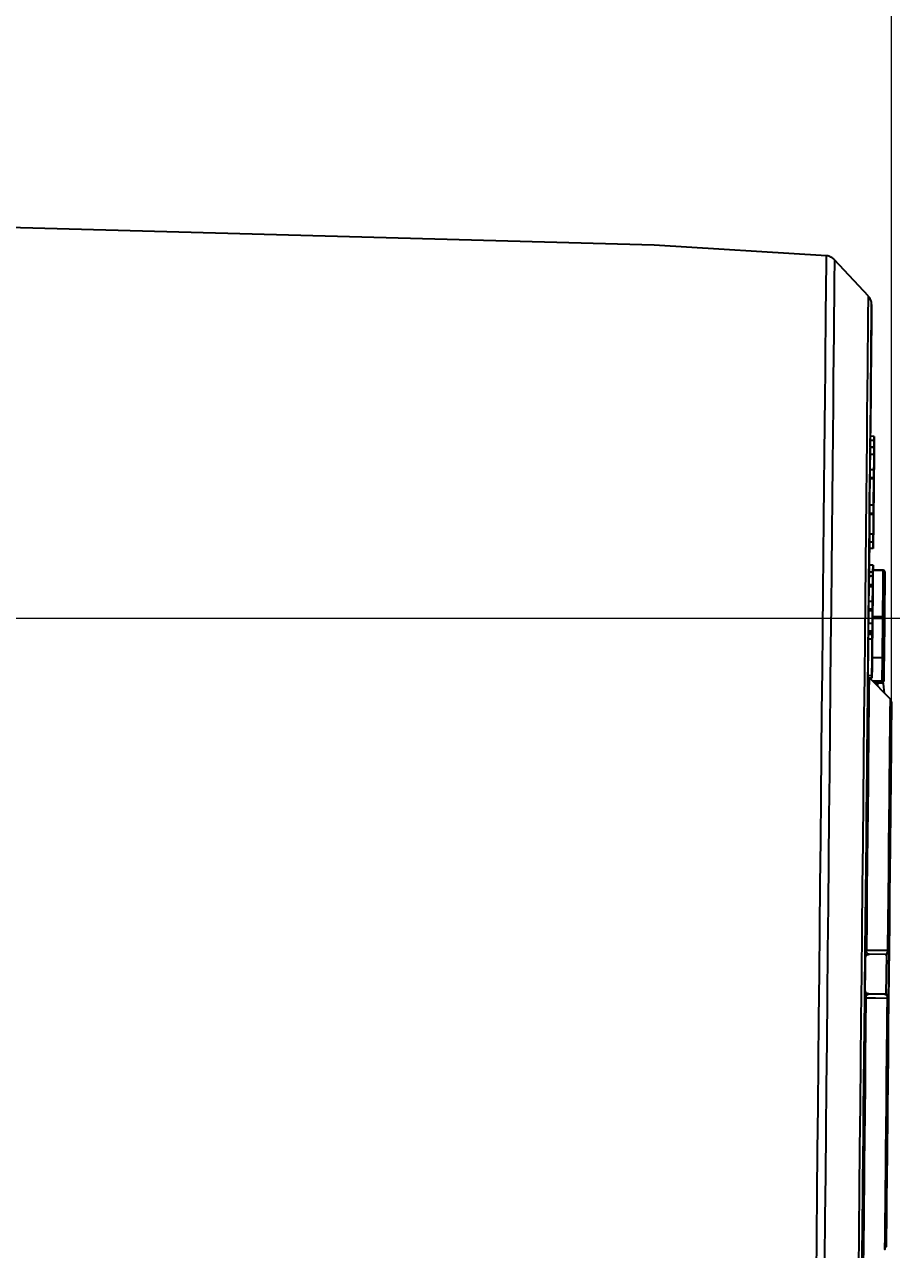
# Model space of a CAD drawing. Header units: millimetres. Extents: x 2454 to 4226, y 715 to 1968.
# Drawn here: x 3421.1 to 3519.4, y 1001.3 to 1140.1 of the extents above; entities that cross this region are included whole.
import ezdxf

# ---------------------------------------------------------------- set-up
doc = ezdxf.new("R2010")
doc.units = ezdxf.units.MM
doc.layers.add('标注', color=3, linetype='Continuous', lineweight=13)
doc.styles.add('SLDTEXTSTYLE1', font='txt.shx', dxfattribs={"width": 0.7, "bigfont": 'gbcbig.shx'})
doc.dimstyles.new('SLDDIMSTYLE12$0', dxfattribs={"dimtxt": 12, "dimasz": 10, "dimexe": 0, "dimexo": 0.0625, "dimgap": 0.875, "dimtad": 1, "dimdec": 1, "dimlfac": 1.8, "dimrnd": 1e-09, "dimzin": 12, "dimdsep": 46, "dimtxsty": 'SLDTEXTSTYLE1', "dimcen": 0.09, "dimdle": 8.16, "dimclrd": 3, "dimclre": 3, "dimadec": 0, "dimazin": 3, "dimtfac": 1, "dimtdec": 1, "dimtofl": 0, "dimtmove": 0, "dimatfit": 3, "dimfxl": 0, "dimfrac": 2, "dimtolj": 1, "dimlwd": 5, "dimlwe": 5, "dimarcsym": 0})

# ---------------------------------------------------------------- blocks, each defined once
blk = doc.blocks.new('*D58')
at = {"layer": 'Defpoints', "color": 0, "transparency": 16777216}
for p in [(3205.35, 1240.73), (3205.35, 1072.8), (3519.37, 1062.93)]:
    blk.add_point(p, dxfattribs=at)
at = {"layer": '标注', "color": 3, "linetype": 'Continuous', "lineweight": 5, "transparency": 16777216}
for p, q in [((3205.35, 1072.87), (3205.35, 1240.73)), ((3509.37, 1240.73), (3215.35, 1240.73))]:
    blk.add_line(p, q, dxfattribs=at)
at = {"layer": '标注', "color": 3, "lineweight": 5, "transparency": 16777216}
blk.add_line((3519.37, 1063), (3519.37, 1240.73), dxfattribs=at)
at = {"layer": '标注', "color": 3, "transparency": 16777216}
for points in [[(3215.35, 1242.4), (3215.35, 1239.07), (3205.35, 1240.73)], [(3509.37, 1242.4), (3509.37, 1239.07), (3519.37, 1240.73)]]:
    blk.add_solid(points, dxfattribs=at)
at = {"layer": '标注', "color": 0, "transparency": 16777216, "insert": (3362.03, 1253.04), "char_height": 10, "attachment_point": 5, "style": 'SLDTEXTSTYLE1'}
blk.add_mtext('\\A1;{\\H2.28571x;315}', dxfattribs=at)
blk = doc.blocks.new('*D63')
at = {"layer": 'Defpoints', "color": 0, "transparency": 16777216}
for p in [(3469.36, 1174.46), (3739.56, 1174.46), (3205.35, 1072.8)]:
    blk.add_point(p, dxfattribs=at)
at = {"layer": '标注', "color": 3, "linetype": 'Continuous', "lineweight": 5, "transparency": 16777216}
for p, q in [((3469.42, 1174.46), (3739.56, 1174.46)), ((3739.56, 1082.8), (3739.56, 1164.46))]:
    blk.add_line(p, q, dxfattribs=at)
at = {"layer": '标注', "color": 3, "lineweight": 5, "transparency": 16777216}
blk.add_line((3205.42, 1072.8), (3739.56, 1072.8), dxfattribs=at)
at = {"layer": '标注', "color": 3, "transparency": 16777216}
for points in [[(3737.89, 1164.46), (3741.22, 1164.46), (3739.56, 1174.46)], [(3737.89, 1082.8), (3741.22, 1082.8), (3739.56, 1072.8)]]:
    blk.add_solid(points, dxfattribs=at)
at = {"layer": '标注', "color": 0, "transparency": 16777216, "insert": (3727.25, 1123.63), "char_height": 10, "attachment_point": 5, "rotation": 90, "style": 'SLDTEXTSTYLE1'}
blk.add_mtext('\\A1;{\\H2.28571x;115}', dxfattribs=at)

msp = doc.modelspace()

# ---------------------------------------------------------------- linework, layer by layer
at = {"color": 7, "linetype": 'Continuous', "lineweight": 25}
for p, q in [((3492.464, 1115.064), (3375.916, 1118.257)), ((3512.008, 1113.845), (3492.464, 1115.064)), ((3516.763, 1109.278), (3512.913, 1113.417)), ((3516.976, 1093.409), (3517.12, 1107.831)), ((3516.955, 1091.341), (3516.963, 1092.145)), ((3517.413, 1092.141), (3516.963, 1092.145)), ((3516.964, 1092.203), (3516.971, 1092.949)), ((3517.414, 1092.198), (3516.964, 1092.203)), ((3517.421, 1092.945), (3516.971, 1092.949)), ((3516.972, 1092.949), (3516.976, 1093.409)), ((3516.976, 1093.409), (3516.976, 1093.409)), ((3517.426, 1093.404), (3516.976, 1093.409)), ((3517.426, 1093.404), (3516.976, 1093.409)), ((3517.426, 1093.404), (3517.403, 1091.049)), ((3517.405, 1091.337), (3517.413, 1092.141)), ((3517.414, 1092.198), (3517.421, 1092.945)), ((3517.426, 1093.404), (3517.426, 1093.404)), ((3517.405, 1091.337), (3516.955, 1091.341)), ((3517.4, 1090.762), (3517.408, 1091.624)), ((3517.408, 1091.624), (3517.408, 1091.624)), ((3516.929, 1088.699), (3516.938, 1089.618)), ((3517.388, 1089.613), (3516.938, 1089.618)), ((3517.379, 1088.694), (3517.388, 1089.613)), ((3517.383, 1089.096), (3517.391, 1089.843)), ((3517.385, 1089.326), (3517.385, 1089.269)), ((3516.898, 1085.597), (3516.928, 1088.584)), ((3516.928, 1088.584), (3516.929, 1088.699)), ((3517.378, 1088.579), (3516.928, 1088.584)), ((3517.379, 1088.694), (3516.929, 1088.699)), ((3517.38, 1088.752), (3517.347, 1085.478)), ((3517.347, 1085.478), (3517.38, 1088.752)), ((3517.348, 1085.535), (3517.379, 1088.694)), ((3517.373, 1088.062), (3517.351, 1085.88)), ((3517.369, 1087.718), (3517.376, 1088.407)), ((3517.369, 1087.718), (3517.376, 1088.407)), ((3517.376, 1088.407), (3517.376, 1088.407)), ((3517.376, 1088.407), (3517.376, 1088.407)), ((3517.378, 1088.579), (3517.379, 1088.694)), ((3517.379, 1088.694), (3517.38, 1088.752)), ((3517.379, 1088.694), (3517.379, 1088.694)), ((3517.38, 1088.752), (3517.38, 1088.809)), ((3517.385, 1089.269), (3517.384, 1089.211)), ((3517.357, 1086.454), (3517.359, 1086.626)), ((3517.359, 1086.626), (3517.368, 1087.545)), ((3517.36, 1086.741), (3517.36, 1086.741)), ((3517.36, 1086.741), (3517.36, 1086.741)), ((3517.365, 1087.258), (3517.365, 1087.258)), ((3517.365, 1087.258), (3517.365, 1087.258)), ((3516.889, 1084.678), (3516.898, 1085.597)), ((3517.348, 1085.593), (3516.898, 1085.597)), ((3517.339, 1084.674), (3517.348, 1085.593)), ((3517.347, 1085.478), (3517.348, 1085.535)), ((3517.347, 1085.478), (3517.347, 1085.478)), ((3517.347, 1085.478), (3517.347, 1085.478)), ((3517.347, 1085.42), (3517.347, 1085.478)), ((3516.888, 1084.563), (3516.889, 1084.678)), ((3517.338, 1084.559), (3516.888, 1084.563)), ((3517.339, 1084.674), (3516.889, 1084.678)), ((3517.342, 1084.961), (3517.335, 1084.214)), ((3517.338, 1084.559), (3517.339, 1084.674)), ((3517.342, 1084.961), (3517.341, 1084.903)), ((3517.343, 1085.018), (3517.342, 1084.961)), ((3517.324, 1083.123), (3517.316, 1082.318)), ((3517.327, 1083.41), (3517.32, 1082.721)), ((3516.85, 1080.715), (3516.857, 1081.404)), ((3516.857, 1081.404), (3516.866, 1082.323)), ((3517.307, 1081.399), (3516.857, 1081.404)), ((3517.316, 1082.318), (3516.866, 1082.323)), ((3517.314, 1082.146), (3517.307, 1081.399)), ((3516.831, 1078.819), (3516.85, 1080.715)), ((3517.3, 1080.71), (3516.85, 1080.715)), ((3517.301, 1080.825), (3517.3, 1080.71)), ((3516.823, 1078.015), (3516.831, 1078.819)), ((3517.281, 1078.815), (3516.831, 1078.819)), ((3517.273, 1078.011), (3517.281, 1078.815)), ((3518.446, 1078.238), (3517.275, 1078.249)), ((3518.446, 1078.207), (3517.275, 1078.218)), ((3516.809, 1076.579), (3516.818, 1077.555)), ((3517.268, 1077.551), (3516.818, 1077.555)), ((3517.273, 1078.011), (3516.823, 1078.015)), ((3517.225, 1073.128), (3517.264, 1077.091)), ((3517.264, 1077.091), (3517.246, 1075.311)), ((3517.259, 1076.575), (3517.268, 1077.551)), ((3517.264, 1077.091), (3517.266, 1077.321)), ((3517.266, 1077.321), (3517.274, 1078.068)), ((3517.274, 1078.068), (3517.27, 1077.666)), ((3518.58, 1073.617), (3518.624, 1078.056)), ((3516.79, 1074.683), (3516.806, 1076.349)), ((3517.256, 1076.345), (3516.806, 1076.349)), ((3516.807, 1076.407), (3516.809, 1076.579)), ((3517.257, 1076.402), (3516.807, 1076.407)), ((3517.259, 1076.575), (3516.809, 1076.579)), ((3517.256, 1076.345), (3517.214, 1072.094)), ((3517.237, 1074.392), (3517.256, 1076.345)), ((3517.249, 1075.541), (3517.25, 1075.655)), ((3517.249, 1075.541), (3517.249, 1075.541)), ((3517.25, 1075.655), (3517.261, 1076.747)), ((3517.25, 1075.655), (3517.25, 1075.655)), ((3517.256, 1076.345), (3517.259, 1076.611)), ((3517.257, 1076.402), (3517.259, 1076.575)), ((3517.261, 1076.747), (3517.261, 1076.747)), ((3518.603, 1075.895), (3518.593, 1074.946)), ((3518.594, 1074.983), (3518.601, 1075.718)), ((3518.601, 1075.718), (3518.603, 1075.895)), ((3516.781, 1073.822), (3516.79, 1074.683)), ((3517.24, 1074.679), (3516.79, 1074.683)), ((3517.241, 1074.794), (3517.229, 1073.53)), ((3517.23, 1073.645), (3517.236, 1074.277)), ((3517.231, 1073.817), (3517.24, 1074.679)), ((3517.237, 1074.392), (3517.237, 1074.392)), ((3517.244, 1075.081), (3517.239, 1074.564)), ((3517.239, 1074.564), (3517.239, 1074.564)), ((3517.241, 1074.794), (3517.241, 1074.794)), ((3517.246, 1075.311), (3517.246, 1075.311)), ((3517.246, 1075.311), (3517.246, 1075.311)), ((3518.585, 1074.099), (3518.571, 1072.685)), ((3518.573, 1072.899), (3518.587, 1074.313)), ((3518.593, 1074.946), (3518.577, 1073.355)), ((3518.577, 1073.355), (3518.586, 1074.257)), ((3518.588, 1074.434), (3518.581, 1073.746)), ((3518.581, 1073.746), (3518.586, 1074.239)), ((3518.587, 1074.313), (3518.585, 1074.099)), ((3518.586, 1074.239), (3518.592, 1074.871)), ((3518.586, 1074.257), (3518.588, 1074.434)), ((3518.594, 1075.048), (3518.588, 1074.415)), ((3518.588, 1074.415), (3518.594, 1074.983)), ((3518.592, 1074.871), (3518.594, 1075.048)), ((3516.765, 1072.214), (3516.78, 1073.65)), ((3516.78, 1073.65), (3516.781, 1073.822)), ((3517.23, 1073.645), (3516.78, 1073.65)), ((3517.231, 1073.817), (3516.781, 1073.822)), ((3517.207, 1071.405), (3517.222, 1072.841)), ((3517.223, 1073.013), (3517.208, 1071.462)), ((3517.213, 1071.979), (3517.232, 1073.875)), ((3517.227, 1073.358), (3517.221, 1072.726)), ((3518.392, 1072.776), (3517.221, 1072.787)), ((3517.221, 1072.726), (3517.221, 1072.726)), ((3517.223, 1073.015), (3518.394, 1073.004)), ((3517.223, 1073.009), (3517.223, 1073.013)), ((3517.223, 1073.013), (3517.223, 1073.013)), ((3517.229, 1073.53), (3517.229, 1073.53)), ((3517.229, 1073.53), (3517.229, 1073.53)), ((3517.23, 1073.645), (3517.231, 1073.817)), ((3517.232, 1073.875), (3517.232, 1073.875)), ((3518.347, 1068.337), (3518.392, 1072.776)), ((3518.573, 1072.901), (3518.529, 1068.462)), ((3518.565, 1072.136), (3518.575, 1073.094)), ((3518.571, 1072.685), (3518.567, 1072.313)), ((3518.576, 1073.271), (3518.573, 1072.899)), ((3518.607, 1072.951), (3518.573, 1072.952)), ((3518.575, 1073.094), (3518.576, 1073.271)), ((3516.755, 1071.18), (3516.757, 1071.352)), ((3516.757, 1071.352), (3516.765, 1072.214)), ((3517.207, 1071.348), (3516.757, 1071.352)), ((3517.215, 1072.209), (3516.765, 1072.214)), ((3517.206, 1071.29), (3517.201, 1070.716)), ((3517.203, 1071.003), (3517.207, 1071.405)), ((3517.21, 1071.692), (3517.204, 1071.06)), ((3517.204, 1071.06), (3517.208, 1071.462)), ((3517.205, 1071.175), (3517.207, 1071.348)), ((3517.207, 1071.348), (3517.215, 1072.209)), ((3517.208, 1071.462), (3517.208, 1071.462)), ((3517.208, 1071.462), (3517.208, 1071.462)), ((3517.208, 1071.462), (3517.208, 1071.462)), ((3517.214, 1072.094), (3517.21, 1071.692)), ((3517.213, 1071.979), (3517.213, 1071.979)), ((3518.557, 1071.327), (3518.541, 1069.736)), ((3518.544, 1070.024), (3518.557, 1071.28)), ((3518.561, 1071.755), (3518.548, 1070.396)), ((3518.548, 1070.378), (3518.559, 1071.513)), ((3518.557, 1071.299), (3518.549, 1070.452)), ((3518.551, 1070.74), (3518.567, 1072.331)), ((3518.565, 1072.145), (3518.554, 1071.01)), ((3518.554, 1070.992), (3518.563, 1071.903)), ((3518.559, 1071.513), (3518.557, 1071.327)), ((3518.557, 1071.28), (3518.557, 1071.299)), ((3518.563, 1071.903), (3518.561, 1071.755)), ((3518.567, 1072.331), (3518.565, 1072.145)), ((3518.567, 1072.313), (3518.565, 1072.136)), ((3516.748, 1070.433), (3516.753, 1070.95)), ((3517.198, 1070.428), (3516.748, 1070.433)), ((3517.203, 1070.945), (3516.753, 1070.95)), ((3516.754, 1071.065), (3516.755, 1071.18)), ((3517.204, 1071.06), (3516.754, 1071.065)), ((3517.205, 1071.175), (3516.755, 1071.18)), ((3517.182, 1068.82), (3517.201, 1070.716)), ((3517.193, 1069.969), (3517.199, 1070.543)), ((3517.202, 1070.831), (3517.195, 1070.199)), ((3517.198, 1070.428), (3517.203, 1070.945)), ((3517.201, 1070.773), (3517.203, 1071.003)), ((3517.201, 1070.716), (3517.201, 1070.773)), ((3517.201, 1070.716), (3517.201, 1070.716)), ((3517.201, 1070.716), (3517.201, 1070.716)), ((3517.203, 1070.945), (3517.203, 1070.945)), ((3518.546, 1070.182), (3518.53, 1068.591)), ((3518.533, 1068.908), (3518.544, 1069.978)), ((3518.539, 1069.475), (3518.545, 1070.108)), ((3518.547, 1070.285), (3518.541, 1069.652)), ((3518.541, 1069.652), (3518.546, 1070.219)), ((3518.541, 1069.736), (3518.544, 1070.024)), ((3518.544, 1069.978), (3518.542, 1069.754)), ((3518.545, 1070.108), (3518.547, 1070.285)), ((3518.555, 1071.131), (3518.546, 1070.182)), ((3518.546, 1070.219), (3518.554, 1070.954)), ((3518.548, 1070.396), (3518.548, 1070.378)), ((3518.549, 1070.452), (3518.551, 1070.74)), ((3518.554, 1070.954), (3518.555, 1071.131)), ((3518.554, 1071.01), (3518.554, 1070.992)), ((3517.183, 1068.935), (3517.182, 1068.878)), ((3517.182, 1068.878), (3517.182, 1068.82)), ((3518.534, 1068.964), (3518.527, 1068.312)), ((3518.527, 1068.312), (3518.53, 1068.573)), ((3518.529, 1068.489), (3518.536, 1069.177)), ((3518.53, 1068.591), (3518.539, 1069.494)), ((3518.531, 1068.731), (3518.53, 1068.573)), ((3518.542, 1069.754), (3518.531, 1068.731)), ((3518.531, 1068.731), (3518.531, 1068.731)), ((3518.565, 1068.71), (3518.531, 1068.711)), ((3518.541, 1069.671), (3518.534, 1068.982)), ((3518.534, 1068.982), (3518.539, 1069.475)), ((3518.536, 1069.177), (3518.534, 1068.964)), ((3518.539, 1069.494), (3518.541, 1069.671)), ((3517.166, 1067.212), (3517.159, 1066.523)), ((3517.176, 1068.246), (3517.177, 1068.303)), ((3517.177, 1068.303), (3517.177, 1068.361)), ((3517.177, 1068.348), (3518.347, 1068.337)), ((3518.518, 1067.373), (3518.523, 1067.838)), ((3518.522, 1067.763), (3518.518, 1067.373)), ((3518.522, 1067.763), (3518.527, 1068.312)), ((3518.524, 1067.968), (3518.523, 1067.838)), ((3517.157, 1066.293), (3516.707, 1066.297)), ((3519.248, 1063.645), (3516.836, 1066.106)), ((3517.154, 1066.006), (3516.932, 1066.008)), ((3517.163, 1066.925), (3517.154, 1066.006)), ((3517.164, 1067.04), (3517.157, 1066.293)), ((3517.159, 1066.523), (3517.159, 1066.523)), ((3517.219, 1065.716), (3518.321, 1065.705)), ((3518.319, 1065.476), (3517.445, 1065.485)), ((3517.448, 1065.482), (3518.319, 1065.473)), ((3517.776, 1065.479), (3517.773, 1065.15)), ((3517.779, 1065.479), (3517.776, 1065.147)), ((3518.319, 1065.476), (3518.319, 1065.476)), ((3519.328, 1058.423), (3519.348, 1060.438)), ((3519.322, 1057.739), (3519.302, 1055.723)), ((3519.322, 1057.739), (3519.321, 1057.76)), ((3519.321, 1057.749), (3519.322, 1057.739)), ((3518.965, 1035.193), (3518.969, 1035.628)), ((3516.388, 1034.29), (3516.388, 1034.29)), ((3518.642, 1034.718), (3516.842, 1034.736)), ((3516.842, 1034.736), (3516.842, 1034.736)), ((3519.097, 1035.164), (3519.097, 1035.164)), ((3516.352, 1030.691), (3516.352, 1030.691)), ((3516.797, 1030.236), (3518.597, 1030.218)), ((3516.798, 1030.236), (3516.797, 1030.236)), ((3518.597, 1030.218), (3516.798, 1030.236)), ((3518.597, 1030.218), (3518.597, 1030.218)), ((3518.892, 1027.819), (3518.911, 1029.737)), ((3519.043, 1029.764), (3519.043, 1029.764)), ((3518.839, 1009.204), (3518.819, 1007.189)), ((3518.792, 1004.489), (3518.812, 1006.504)), ((3518.819, 1007.168), (3518.819, 1007.189)), ((3518.819, 1007.189), (3518.819, 1007.178))]:
    msp.add_line(p, q, dxfattribs=at)
at = {"color": 7, "linetype": 'Continuous', "lineweight": 25, "flags": 128}
for points in [[(3510.858, 998.208), (3510.904, 1002.861), (3510.952, 1007.63), (3511, 1012.496), (3511.049, 1017.439), (3511.099, 1022.44), (3511.149, 1027.481), (3511.199, 1032.542), (3511.249, 1037.602), (3511.299, 1042.643), (3511.349, 1047.645), (3511.398, 1052.588), (3511.447, 1057.454), (3511.494, 1062.222), (3511.54, 1066.876), (3511.585, 1071.397), (3511.629, 1075.766), (3511.671, 1079.969), (3511.711, 1083.987), (3511.749, 1087.806), (3511.784, 1091.41), (3511.818, 1094.787), (3511.849, 1097.922), (3511.878, 1100.803), (3511.904, 1103.42), (3511.927, 1105.761), (3511.948, 1107.819), (3511.965, 1109.585), (3511.98, 1111.052), (3511.992, 1112.215), (3512, 1113.068), (3512.006, 1113.61), (3512.008, 1113.837), (3512.008, 1113.845)], [(3512.913, 1113.417), (3512.912, 1113.406), (3512.91, 1113.161), (3512.904, 1112.591), (3512.895, 1111.699), (3512.883, 1110.488), (3512.868, 1108.964), (3512.85, 1107.132), (3512.828, 1104.999), (3512.804, 1102.575), (3512.777, 1099.869), (3512.748, 1096.891), (3512.715, 1093.655), (3512.681, 1090.172), (3512.644, 1086.458), (3512.605, 1082.526), (3512.564, 1078.394), (3512.521, 1074.076), (3512.476, 1069.592), (3512.43, 1064.958), (3512.383, 1060.193), (3512.334, 1055.318), (3512.285, 1050.35), (3512.235, 1045.311), (3512.184, 1040.22), (3512.133, 1035.099), (3512.082, 1029.967), (3512.031, 1024.845), (3511.981, 1019.755), (3511.931, 1014.716), (3511.881, 1009.748), (3511.833, 1004.872), (3511.786, 1000.108)], [(3515.664, 998.803), (3515.709, 1003.348), (3515.756, 1008.016), (3515.803, 1012.787), (3515.851, 1017.64), (3515.9, 1022.557), (3515.949, 1027.515), (3515.999, 1032.494), (3516.048, 1037.473), (3516.098, 1042.432), (3516.147, 1047.348), (3516.195, 1052.202), (3516.242, 1056.973), (3516.289, 1061.641), (3516.334, 1066.186), (3516.378, 1070.589), (3516.42, 1074.832), (3516.46, 1078.897), (3516.499, 1082.766), (3516.535, 1086.424), (3516.569, 1089.855), (3516.601, 1093.044), (3516.63, 1095.978), (3516.657, 1098.646), (3516.681, 1101.034), (3516.702, 1103.134), (3516.72, 1104.937), (3516.735, 1106.435), (3516.746, 1107.622), (3516.755, 1108.492), (3516.761, 1109.042), (3516.763, 1109.271), (3516.763, 1109.278)], [(3517.125, 1108.345), (3517.124, 1108.338), (3517.122, 1108.112), (3517.117, 1107.569), (3517.108, 1106.709), (3517.096, 1105.537), (3517.082, 1104.057), (3517.064, 1102.276), (3517.043, 1100.201), (3517.02, 1097.841), (3516.993, 1095.206), (3516.964, 1092.308), (3516.933, 1089.157), (3516.899, 1085.768), (3516.863, 1082.154), (3516.825, 1078.331), (3516.785, 1074.316), (3516.744, 1070.124), (3516.701, 1065.774), (3516.656, 1061.284), (3516.61, 1056.673), (3516.563, 1051.96), (3516.515, 1047.165), (3516.467, 1042.308), (3516.419, 1037.409), (3516.37, 1032.491), (3516.321, 1027.572), (3516.272, 1022.673), (3516.224, 1017.817), (3516.176, 1013.021), (3516.129, 1008.308), (3516.084, 1003.697), (3516.039, 999.207)], [(3517.12, 1107.831), (3517.124, 1108.244), (3517.125, 1108.345)], [(3518.394, 1073.004), (3518.401, 1073.758), (3518.409, 1074.486), (3518.415, 1075.185), (3518.422, 1075.855), (3518.428, 1076.493), (3518.435, 1077.099), (3518.44, 1077.671), (3518.446, 1078.207)], [(3518.446, 1078.238), (3518.446, 1078.237), (3518.446, 1078.232), (3518.446, 1078.222), (3518.446, 1078.207)], [(3518.624, 1078.056), (3518.619, 1077.525), (3518.613, 1076.958), (3518.607, 1076.358), (3518.601, 1075.726), (3518.594, 1075.062), (3518.587, 1074.369), (3518.58, 1073.648), (3518.573, 1072.901)], [(3518.394, 1073.004), (3518.394, 1072.977), (3518.393, 1072.947), (3518.393, 1072.917), (3518.393, 1072.886), (3518.392, 1072.855), (3518.392, 1072.826), (3518.392, 1072.799), (3518.392, 1072.776)], [(3518.394, 1073.004), (3518.429, 1073.001), (3518.463, 1072.995), (3518.494, 1072.986), (3518.521, 1072.973), (3518.543, 1072.957), (3518.559, 1072.94), (3518.57, 1072.921), (3518.573, 1072.901)], [(3518.501, 1065.655), (3518.502, 1065.758), (3518.506, 1066.147), (3518.512, 1066.806), (3518.521, 1067.708), (3518.532, 1068.814), (3518.545, 1070.081), (3518.559, 1071.454), (3518.573, 1072.878)], [(3518.572, 1072.773), (3518.572, 1072.796), (3518.573, 1072.868), (3518.574, 1072.989), (3518.575, 1073.156), (3518.578, 1073.366), (3518.58, 1073.617)], [(3518.573, 1072.878), (3518.572, 1072.801), (3518.572, 1072.773), (3518.572, 1072.773)], [(3518.321, 1065.705), (3518.325, 1066.053), (3518.328, 1066.409), (3518.332, 1066.764), (3518.335, 1067.114), (3518.339, 1067.452), (3518.342, 1067.772), (3518.345, 1068.069), (3518.347, 1068.337)], [(3518.529, 1068.462), (3518.526, 1068.176), (3518.523, 1067.86), (3518.519, 1067.519), (3518.516, 1067.158), (3518.512, 1066.785), (3518.508, 1066.406), (3518.505, 1066.027), (3518.501, 1065.655)], [(3516.397, 1035.242), (3516.429, 1038.491), (3516.461, 1041.685), (3516.492, 1044.793), (3516.522, 1047.786), (3516.55, 1050.636), (3516.577, 1053.318), (3516.602, 1055.805), (3516.624, 1058.074), (3516.644, 1060.105), (3516.662, 1061.879), (3516.677, 1063.378), (3516.689, 1064.59), (3516.698, 1065.502), (3516.704, 1066.106), (3516.707, 1066.397), (3516.708, 1066.424)], [(3516.836, 1066.106), (3516.835, 1066.033), (3516.831, 1065.634), (3516.824, 1064.893), (3516.813, 1063.818), (3516.799, 1062.419), (3516.782, 1060.71), (3516.762, 1058.71), (3516.74, 1056.439), (3516.715, 1053.921), (3516.687, 1051.181), (3516.658, 1048.248), (3516.627, 1045.153), (3516.595, 1041.926), (3516.562, 1038.602), (3516.529, 1035.215)], [(3518.321, 1065.705), (3518.321, 1065.664), (3518.321, 1065.624), (3518.32, 1065.585), (3518.32, 1065.55), (3518.319, 1065.52), (3518.319, 1065.497), (3518.319, 1065.482), (3518.319, 1065.476)], [(3518.581, 1064.326), (3518.466, 1065.355), (3518.443, 1065.524)], [(3518.969, 1035.628), (3518.996, 1038.311), (3519.026, 1041.37), (3519.056, 1044.337), (3519.084, 1047.184), (3519.111, 1049.881), (3519.136, 1052.4), (3519.159, 1054.716), (3519.18, 1056.805), (3519.198, 1058.646), (3519.214, 1060.221), (3519.227, 1061.512), (3519.237, 1062.507), (3519.244, 1063.195), (3519.247, 1063.571), (3519.248, 1063.645)], [(3519.348, 1060.438), (3519.361, 1061.667), (3519.369, 1062.563), (3519.375, 1063.118), (3519.377, 1063.324), (3519.375, 1063.18), (3519.37, 1062.687), (3519.362, 1061.851), (3519.35, 1060.681), (3519.336, 1059.191), (3519.318, 1057.397), (3519.297, 1055.32), (3519.274, 1052.983), (3519.248, 1050.413), (3519.221, 1047.64), (3519.191, 1044.694), (3519.161, 1041.609), (3519.129, 1038.42), (3519.097, 1035.164)], [(3519.097, 1035.164), (3519.126, 1038.15), (3519.155, 1041.073), (3519.183, 1043.9), (3519.21, 1046.598), (3519.236, 1049.139), (3519.259, 1051.493), (3519.28, 1053.634), (3519.299, 1055.538), (3519.316, 1057.184), (3519.329, 1058.553), (3519.34, 1059.63), (3519.348, 1060.404), (3519.352, 1060.865), (3519.354, 1061.008)], [(3519.348, 1060.424), (3519.347, 1060.337), (3519.339, 1059.532), (3519.328, 1058.423)], [(3519.354, 1061.008), (3519.354, 1061.008), (3519.352, 1060.831), (3519.348, 1060.424)], [(3518.819, 1007.189), (3518.84, 1009.217), (3518.862, 1011.509), (3518.888, 1014.04), (3518.915, 1016.779), (3518.944, 1019.697), (3518.974, 1022.759), (3519.006, 1025.932), (3519.038, 1029.179), (3519.071, 1032.464), (3519.103, 1035.748), (3519.136, 1038.995), (3519.167, 1042.168), (3519.198, 1045.231), (3519.227, 1048.148), (3519.254, 1050.888), (3519.279, 1053.418), (3519.302, 1055.71), (3519.322, 1057.739)], [(3519.302, 1055.723), (3519.283, 1053.845), (3519.262, 1051.728), (3519.239, 1049.395), (3519.214, 1046.873), (3519.187, 1044.189), (3519.159, 1041.375), (3519.13, 1038.46), (3519.101, 1035.479), (3519.071, 1032.464), (3519.041, 1029.448), (3519.011, 1026.467), (3518.982, 1023.553), (3518.954, 1020.738), (3518.927, 1018.055), (3518.902, 1015.532), (3518.879, 1013.2), (3518.858, 1011.082), (3518.839, 1009.204)], [(3516.529, 1035.215), (3517.893, 1035.202), (3518.965, 1035.193)], [(3516.388, 1034.296), (3516.377, 1033.228), (3516.348, 1030.306)], [(3516.349, 1030.308), (3516.378, 1033.228), (3516.389, 1034.297)], [(3516.352, 1030.69), (3516.353, 1030.82), (3516.359, 1031.377), (3516.364, 1031.933), (3516.37, 1032.491), (3516.375, 1033.048), (3516.381, 1033.604), (3516.387, 1034.161), (3516.392, 1034.716)], [(3516.353, 1030.684), (3516.356, 1030.959), (3516.386, 1034.022), (3516.389, 1034.298)], [(3518.788, 1030.181), (3518.811, 1032.466), (3518.833, 1034.696)], [(3516.066, 1001.823), (3516.053, 1000.565), (3516.044, 999.604), (3516.037, 998.95), (3516.034, 998.609), (3516.033, 998.584), (3516.036, 998.875), (3516.042, 999.479), (3516.051, 1000.391), (3516.063, 1001.603), (3516.078, 1003.102), (3516.096, 1004.876), (3516.116, 1006.907), (3516.138, 1009.176), (3516.163, 1011.663), (3516.19, 1014.345), (3516.218, 1017.195), (3516.248, 1020.188), (3516.278, 1023.296), (3516.31, 1026.49), (3516.342, 1029.739)], [(3516.475, 1029.764), (3516.441, 1026.376), (3516.408, 1023.052), (3516.376, 1019.826), (3516.345, 1016.73), (3516.316, 1013.797), (3516.289, 1011.058), (3516.264, 1008.539), (3516.241, 1006.268), (3516.221, 1004.268), (3516.205, 1002.56), (3516.191, 1001.161), (3516.18, 1000.085), (3516.173, 999.344), (3516.169, 998.946), (3516.168, 998.873)], [(3518.911, 1029.737), (3517.547, 1029.752), (3516.475, 1029.764)], [(3519.043, 1029.764), (3519.011, 1026.507), (3518.979, 1023.319), (3518.948, 1020.234), (3518.919, 1017.288), (3518.891, 1014.514), (3518.866, 1011.944), (3518.843, 1009.607), (3518.822, 1007.53), (3518.804, 1005.736), (3518.79, 1004.246), (3518.778, 1003.076), (3518.77, 1002.24), (3518.765, 1001.747), (3518.764, 1001.603), (3518.766, 1001.81), (3518.771, 1002.364), (3518.78, 1003.261), (3518.792, 1004.489)], [(3518.787, 1003.92), (3518.787, 1003.92), (3518.788, 1004.063), (3518.793, 1004.524), (3518.8, 1005.297), (3518.811, 1006.374), (3518.824, 1007.744), (3518.841, 1009.39), (3518.86, 1011.294), (3518.881, 1013.435), (3518.904, 1015.788), (3518.929, 1018.329), (3518.956, 1021.028), (3518.984, 1023.854), (3519.013, 1026.777), (3519.043, 1029.764)], [(3518.656, 1004.041), (3518.646, 1003.018), (3518.637, 1002.134), (3518.631, 1001.56), (3518.629, 1001.301), (3518.629, 1001.359), (3518.633, 1001.735), (3518.64, 1002.423), (3518.65, 1003.418), (3518.662, 1004.709), (3518.678, 1006.284), (3518.696, 1008.125), (3518.717, 1010.214), (3518.74, 1012.53), (3518.765, 1015.049), (3518.792, 1017.746), (3518.82, 1020.593), (3518.849, 1023.56), (3518.88, 1026.619), (3518.892, 1027.819)], [(3518.812, 1006.504), (3518.801, 1005.396), (3518.793, 1004.59), (3518.793, 1004.525)], [(3518.793, 1004.525), (3518.788, 1004.096), (3518.787, 1003.92)]]:
    msp.add_lwpolyline(points, dxfattribs=at)
at = {"color": 7, "linetype": 'Continuous', "lineweight": 25}
for centre, radius, start, end in [((3518.444, 1078.058), 0.18, 359.43161, 89.4307), ((3518.458, 1078.04), 0.167, 5.2873, 94.28046), ((3518.416, 1072.935), 0.161, 261.38151, 348.00808), ((3518.372, 1068.495), 0.161, 261.38151, 348.00808), ((3518.321, 1065.656), 0.18, 269.41824, 359.4182), ((3518.361, 1065.5), 0.208, 47.891, 100.99118), ((3516.515, 1035.479), 0.265, 243.65387, 273.05751), ((3518.56, 1035.121), 0.411, 281.46531, 10.07652), ((3518.979, 1034.944), 0.249, 61.80955, 93.20159), ((3516.838, 1034.286), 0.45, 89.4307, 179.4307), ((3518.647, 1035.168), 0.45, 269.4307, 359.4307), ((3516.455, 1029.5), 0.265, 85.80389, 115.2076), ((3516.802, 1030.686), 0.45, 179.4307, 269.4307), ((3518.508, 1029.817), 0.411, 348.78489, 77.39609), ((3518.593, 1029.768), 0.45, 359.4307, 89.4307), ((3518.93, 1029.986), 0.249, 265.65981, 297.05192)]:
    msp.add_arc(centre, radius, start, end, dxfattribs=at)
for points, knots in [([(3512.94, 1113.374), (3512.928, 1113.392), (3512.822, 1113.548), (3512.51, 1113.725), (3512.182, 1113.863), (3512.011, 1113.84), (3512, 1113.839)], [0, 0, 0, 0, 0.0616661, 0.5213521, 0.9696923, 1, 1, 1, 1]), ([(3517.12, 1107.831), (3517.12, 1107.918), (3517.123, 1108.17), (3517.124, 1108.309), (3517.125, 1108.343), (3517.125, 1108.348), (3517.125, 1108.354), (3517.125, 1108.361), (3517.124, 1108.38), (3517.124, 1108.413), (3517.119, 1108.498), (3517.099, 1108.643), (3517.028, 1108.878), (3516.943, 1109.08), (3516.842, 1109.176), (3516.828, 1109.19)], [0, 0, 0, 0, 0.2524634, 0.7324794, 0.8526944, 0.8850351, 0.898517, 0.9057667, 0.9087703, 0.9112952, 0.9176626, 0.9346612, 0.9568884, 0.9938841, 1, 1, 1, 1]), ([(3517.377, 1088.522), (3517.382, 1088.928), (3517.39, 1089.74), (3517.4, 1090.767), (3517.413, 1092.086), (3517.422, 1092.963), (3517.426, 1093.404)], [0, 0, 0, 0, 0.2809181, 0.5618322, 0.7793916, 1, 1, 1, 1]), ([(3517.421, 1092.945), (3517.416, 1092.443), (3517.408, 1091.616), (3517.397, 1090.467), (3517.387, 1089.494), (3517.381, 1088.846), (3517.377, 1088.522)], [0, 0, 0, 0, 0.3399686, 0.5599789, 0.7799898, 1, 1, 1, 1]), ([(3517.384, 1089.211), (3517.39, 1089.77), (3517.398, 1090.549), (3517.408, 1091.547), (3517.412, 1091.981), (3517.414, 1092.198)], [0, 0, 0, 0, 0.5601054, 0.7801414, 1, 1, 1, 1]), ([(3517.413, 1092.141), (3517.408, 1091.602), (3517.398, 1090.641), (3517.389, 1089.688), (3517.385, 1089.269)], [0, 0, 0, 0, 0.5599448, 1, 1, 1, 1]), ([(3516.938, 1089.618), (3516.941, 1089.895), (3516.945, 1090.325), (3516.951, 1090.912), (3516.954, 1091.198), (3516.955, 1091.341)], [0, 0, 0, 0, 0.4748457, 0.7388223, 1, 1, 1, 1]), ([(3517.408, 1091.624), (3517.393, 1090.087), (3517.374, 1088.147), (3517.351, 1085.811), (3517.339, 1084.605), (3517.331, 1083.808), (3517.327, 1083.41)], [0, 0, 0, 0, 0.5600481, 0.7067506, 0.8534517, 1, 1, 1, 1]), ([(3517.365, 1087.258), (3517.372, 1087.915), (3517.381, 1088.83), (3517.392, 1090.003), (3517.397, 1090.509), (3517.4, 1090.762)], [0, 0, 0, 0, 0.5602107, 0.7802949, 1, 1, 1, 1]), ([(3517.403, 1091.049), (3517.401, 1090.904), (3517.398, 1090.614), (3517.393, 1090.031), (3517.384, 1089.2), (3517.378, 1088.532), (3517.373, 1088.062)], [0, 0, 0, 0, 0.1857397, 0.3726053, 0.5594855, 1, 1, 1, 1]), ([(3517.385, 1089.269), (3517.389, 1089.66), (3517.394, 1090.205), (3517.401, 1090.907), (3517.404, 1091.194), (3517.405, 1091.337)], [0, 0, 0, 0, 0.5612182, 0.78177841, 1, 1, 1, 1]), ([(3517.391, 1089.843), (3517.386, 1089.36), (3517.377, 1088.499), (3517.369, 1087.637), (3517.365, 1087.258)], [0, 0, 0, 0, 0.5599974, 1, 1, 1, 1]), ([(3517.388, 1089.613), (3517.388, 1089.543), (3517.386, 1089.401), (3517.386, 1089.339), (3517.385, 1089.331), (3517.385, 1089.326)], [0, 0, 0, 0, 0.2754663, 0.5570589, 1, 1, 1, 1]), ([(3517.376, 1088.407), (3517.374, 1088.133), (3517.368, 1087.583), (3517.358, 1086.608), (3517.351, 1085.906), (3517.347, 1085.478)], [0, 0, 0, 0, 0.2796657, 0.5597908, 1, 1, 1, 1]), ([(3517.376, 1088.407), (3517.371, 1087.861), (3517.361, 1086.885), (3517.351, 1085.908), (3517.347, 1085.478)], [0, 0, 0, 0, 0.5599992, 1, 1, 1, 1]), ([(3517.365, 1087.258), (3517.368, 1087.605), (3517.375, 1088.224), (3517.381, 1088.83), (3517.383, 1089.096)], [0, 0, 0, 0, 0.5607897, 1, 1, 1, 1]), ([(3517.38, 1088.801), (3517.38, 1088.808), (3517.38, 1088.824), (3517.379, 1088.667), (3517.378, 1088.579)], [0, 0, 0, 0, 0.4379766, 1, 1, 1, 1]), ([(3517.32, 1082.721), (3517.327, 1083.472), (3517.341, 1084.816), (3517.354, 1086.153), (3517.36, 1086.741)], [0, 0, 0, 0, 0.559723, 1, 1, 1, 1]), ([(3517.335, 1084.214), (3517.339, 1084.688), (3517.348, 1085.533), (3517.356, 1086.372), (3517.36, 1086.741)], [0, 0, 0, 0, 0.5597741, 1, 1, 1, 1]), ([(3517.36, 1086.741), (3517.357, 1086.407), (3517.351, 1085.811), (3517.345, 1085.22), (3517.342, 1084.961)], [0, 0, 0, 0, 0.56022, 1, 1, 1, 1]), ([(3517.347, 1085.478), (3517.351, 1085.899), (3517.357, 1086.485), (3517.365, 1087.237), (3517.368, 1087.558), (3517.369, 1087.718)], [0, 0, 0, 0, 0.5605179, 0.7807563, 1, 1, 1, 1]), ([(3517.347, 1085.478), (3517.351, 1085.899), (3517.357, 1086.485), (3517.365, 1087.237), (3517.368, 1087.558), (3517.369, 1087.718)], [0, 0, 0, 0, 0.5605179, 0.7807563, 1, 1, 1, 1]), ([(3517.36, 1086.741), (3517.36, 1086.739), (3517.36, 1086.735), (3517.358, 1086.54), (3517.357, 1086.454)], [0, 0, 0, 0, 0.5612569, 1, 1, 1, 1]), ([(3517.368, 1087.545), (3517.367, 1087.472), (3517.366, 1087.323), (3517.365, 1087.256), (3517.365, 1087.26), (3517.365, 1087.262)], [0, 0, 0, 0, 0.3504076, 0.7050985, 1, 1, 1, 1]), ([(3517.351, 1085.88), (3517.347, 1085.485), (3517.339, 1084.694), (3517.323, 1083.01), (3517.309, 1081.654), (3517.301, 1080.825)], [0, 0, 0, 0, 0.27997001, 0.56011552, 1, 1, 1, 1]), ([(3517.348, 1085.593), (3517.348, 1085.561), (3517.347, 1085.498), (3517.347, 1085.44), (3517.346, 1085.409), (3517.347, 1085.415), (3517.347, 1085.418)], [0, 0, 0, 0, 0.1733404, 0.3486749, 0.6988999, 1, 1, 1, 1]), ([(3516.866, 1082.323), (3516.871, 1082.818), (3516.878, 1083.569), (3516.886, 1084.311), (3516.888, 1084.563)], [0, 0, 0, 0, 0.6606231, 1, 1, 1, 1]), ([(3517.3, 1080.71), (3517.309, 1081.624), (3517.325, 1083.255), (3517.338, 1084.559), (3517.344, 1085.133)], [0, 0, 0, 0, 0.5599814, 1, 1, 1, 1]), ([(3517.307, 1081.399), (3517.313, 1082.076), (3517.325, 1083.285), (3517.337, 1084.489), (3517.343, 1085.018)], [0, 0, 0, 0, 0.5598354, 1, 1, 1, 1]), ([(3517.344, 1085.133), (3517.34, 1084.794), (3517.335, 1084.236), (3517.327, 1083.459), (3517.321, 1082.802), (3517.316, 1082.365), (3517.314, 1082.146)], [0, 0, 0, 0, 0.3400129, 0.5600221, 0.7800284, 1, 1, 1, 1]), ([(3517.316, 1082.318), (3517.321, 1082.814), (3517.329, 1083.699), (3517.338, 1084.575), (3517.342, 1084.961)], [0, 0, 0, 0, 0.559714, 1, 1, 1, 1]), ([(3517.342, 1084.961), (3517.339, 1084.614), (3517.332, 1083.996), (3517.326, 1083.389), (3517.324, 1083.123)], [0, 0, 0, 0, 0.5605128, 1, 1, 1, 1]), ([(3517.341, 1084.903), (3517.341, 1084.887), (3517.341, 1084.857), (3517.339, 1084.65), (3517.338, 1084.559)], [0, 0, 0, 0, 0.5611214, 1, 1, 1, 1]), ([(3517.281, 1078.815), (3517.276, 1078.33), (3517.267, 1077.361), (3517.249, 1075.639), (3517.237, 1074.402), (3517.23, 1073.645)], [0, 0, 0, 0, 0.2798691, 0.5599181, 1, 1, 1, 1]), ([(3516.818, 1077.555), (3516.819, 1077.561), (3516.819, 1077.647), (3516.821, 1077.771), (3516.822, 1077.913), (3516.823, 1077.975), (3516.823, 1078.01), (3516.823, 1078.018), (3516.823, 1078.016), (3516.823, 1078.015)], [0, 0, 0, 0, 0.0320713, 0.5150925, 0.7573462, 0.8777498, 0.9407423, 0.968533, 1, 1, 1, 1]), ([(3517.199, 1070.543), (3517.204, 1071.087), (3517.216, 1072.289), (3517.235, 1074.139), (3517.251, 1075.777), (3517.262, 1076.918), (3517.268, 1077.488), (3517.271, 1077.767), (3517.272, 1077.909), (3517.273, 1077.971), (3517.273, 1078.006), (3517.273, 1078.013), (3517.273, 1078.011), (3517.273, 1078.011)], [0, 0, 0, 0, 0.2157001, 0.4771137, 0.7385285, 0.8692328, 0.9345839, 0.9672282, 0.9836006, 0.9917379, 0.9959952, 0.9978733, 1, 1, 1, 1]), ([(3517.263, 1077.034), (3517.261, 1076.771), (3517.256, 1076.3), (3517.251, 1075.773), (3517.249, 1075.541)], [0, 0, 0, 0, 0.5599205, 1, 1, 1, 1]), ([(3517.268, 1077.551), (3517.268, 1077.52), (3517.267, 1077.458), (3517.267, 1077.364), (3517.266, 1077.266), (3517.264, 1077.144), (3517.263, 1077.015), (3517.262, 1076.907), (3517.26, 1076.719), (3517.26, 1076.661), (3517.259, 1076.615), (3517.259, 1076.585), (3517.259, 1076.554), (3517.258, 1076.524), (3517.258, 1076.49), (3517.257, 1076.45), (3517.257, 1076.397), (3517.257, 1076.365), (3517.256, 1076.345)], [0, 0, 0, 0, 0.023224, 0.0467952, 0.0935072, 0.1871233, 0.3745427, 0.7493921, 0.811774, 0.8352857, 0.8473822, 0.8533041, 0.8589119, 0.8714728, 0.8843253, 0.9034899, 0.9380934, 1, 1, 1, 1]), ([(3517.261, 1076.747), (3517.262, 1076.866), (3517.264, 1077.079), (3517.264, 1077.088), (3517.264, 1077.091)], [0, 0, 0, 0, 0.55978559, 1, 1, 1, 1]), ([(3517.27, 1077.666), (3517.269, 1077.647), (3517.269, 1077.614), (3517.265, 1077.211), (3517.263, 1077.034)], [0, 0, 0, 0, 0.5605813, 1, 1, 1, 1]), ([(3517.259, 1076.619), (3517.259, 1076.625), (3517.259, 1076.646), (3517.258, 1076.504), (3517.257, 1076.402)], [0, 0, 0, 0, 0.28590886, 1, 1, 1, 1]), ([(3517.236, 1074.277), (3517.234, 1074.033), (3517.229, 1073.595), (3517.226, 1073.271), (3517.225, 1073.128)], [0, 0, 0, 0, 0.5587221, 1, 1, 1, 1]), ([(3517.24, 1074.679), (3517.24, 1074.657), (3517.239, 1074.612), (3517.238, 1074.543), (3517.238, 1074.491), (3517.237, 1074.392), (3517.237, 1074.381), (3517.237, 1074.385), (3517.237, 1074.386)], [0, 0, 0, 0, 0.0847296, 0.1684012, 0.2529286, 0.3372058, 0.9003696, 1, 1, 1, 1]), ([(3517.239, 1074.564), (3517.24, 1074.645), (3517.241, 1074.79), (3517.241, 1074.793), (3517.241, 1074.794)], [0, 0, 0, 0, 0.5572979, 1, 1, 1, 1]), ([(3517.246, 1075.311), (3517.246, 1075.308), (3517.246, 1075.302), (3517.246, 1075.286), (3517.246, 1075.233), (3517.245, 1075.216), (3517.245, 1075.198), (3517.245, 1075.184), (3517.245, 1075.17), (3517.244, 1075.127), (3517.244, 1075.103), (3517.244, 1075.081)], [0, 0, 0, 0, 0.4196075, 0.7488334, 0.7801926, 0.8119363, 0.8280906, 0.8437185, 0.8589301, 0.8745408, 1, 1, 1, 1]), ([(3517.227, 1073.415), (3517.223, 1072.931), (3517.214, 1072.065), (3517.205, 1071.208), (3517.202, 1070.831)], [0, 0, 0, 0, 0.5601155, 1, 1, 1, 1]), ([(3517.221, 1072.726), (3517.221, 1072.799), (3517.223, 1072.945), (3517.223, 1072.984), (3517.223, 1073.004)], [0, 0, 0, 0, 0.4982794, 1, 1, 1, 1]), ([(3517.222, 1072.841), (3517.223, 1072.989), (3517.226, 1073.252), (3517.227, 1073.365), (3517.227, 1073.415)], [0, 0, 0, 0, 0.5607786, 1, 1, 1, 1]), ([(3517.229, 1073.53), (3517.229, 1073.532), (3517.229, 1073.535), (3517.228, 1073.466), (3517.228, 1073.435), (3517.227, 1073.413), (3517.227, 1073.383), (3517.227, 1073.366), (3517.227, 1073.358)], [0, 0, 0, 0, 0.7490145, 0.8739827, 0.905501, 0.9378604, 0.9674823, 1, 1, 1, 1]), ([(3517.232, 1073.875), (3517.232, 1073.876), (3517.232, 1073.879), (3517.23, 1073.716), (3517.23, 1073.645)], [0, 0, 0, 0, 0.5611331, 1, 1, 1, 1]), ([(3518.558, 1071.41), (3518.559, 1071.458), (3518.559, 1071.555), (3518.561, 1071.737), (3518.563, 1071.931), (3518.567, 1072.306), (3518.569, 1072.542), (3518.571, 1072.731)], [0, 0, 0, 0, 0.1252973, 0.2504135, 0.3756026, 0.5008782, 1, 1, 1, 1]), ([(3518.574, 1073.038), (3518.574, 1072.99), (3518.573, 1072.892), (3518.571, 1072.707), (3518.569, 1072.511), (3518.565, 1072.131), (3518.563, 1071.891), (3518.561, 1071.699)], [0, 0, 0, 0, 0.1253288, 0.250449, 0.3756987, 0.5010036, 1, 1, 1, 1]), ([(3518.563, 1071.922), (3518.564, 1072.053), (3518.566, 1072.25), (3518.569, 1072.561), (3518.571, 1072.75), (3518.572, 1072.825), (3518.572, 1072.862)], [0, 0, 0, 0, 0.5016983, 0.750126, 0.8752545, 1, 1, 1, 1]), ([(3518.572, 1072.862), (3518.573, 1072.89), (3518.573, 1072.946), (3518.573, 1072.963), (3518.572, 1072.835), (3518.57, 1072.639), (3518.569, 1072.508)], [0, 0, 0, 0, 0.1246914, 0.2497368, 0.4982652, 1, 1, 1, 1]), ([(3518.571, 1072.731), (3518.573, 1072.913), (3518.575, 1073.14), (3518.576, 1073.24), (3518.576, 1073.235), (3518.575, 1073.166), (3518.575, 1073.081), (3518.574, 1073.038)], [0, 0, 0, 0, 0.4991329, 0.6244235, 0.7496222, 0.8747079, 1, 1, 1, 1]), ([(3517.208, 1071.462), (3517.208, 1071.463), (3517.208, 1071.465), (3517.206, 1071.263), (3517.205, 1071.175)], [0, 0, 0, 0, 0.5620252, 1, 1, 1, 1]), ([(3517.208, 1071.462), (3517.208, 1071.467), (3517.208, 1071.471), (3517.207, 1071.401), (3517.207, 1071.379), (3517.207, 1071.359), (3517.207, 1071.338), (3517.207, 1071.316), (3517.206, 1071.301), (3517.206, 1071.29)], [0, 0, 0, 0, 0.7488716, 0.8537444, 0.8945017, 0.9377606, 0.9533379, 0.9676806, 1, 1, 1, 1]), ([(3517.215, 1072.209), (3517.215, 1072.185), (3517.215, 1072.135), (3517.214, 1072.059), (3517.213, 1072.003), (3517.213, 1071.971), (3517.213, 1071.976), (3517.213, 1071.979)], [0, 0, 0, 0, 0.0872949, 0.17512, 0.3498147, 0.6997587, 1, 1, 1, 1]), ([(3518.561, 1071.699), (3518.559, 1071.518), (3518.557, 1071.291), (3518.556, 1071.2), (3518.556, 1071.212), (3518.557, 1071.283), (3518.558, 1071.368), (3518.558, 1071.41)], [0, 0, 0, 0, 0.4989816, 0.6242715, 0.7495146, 0.8746656, 1, 1, 1, 1]), ([(3518.56, 1071.587), (3518.56, 1071.559), (3518.559, 1071.502), (3518.559, 1071.478), (3518.56, 1071.594), (3518.562, 1071.791), (3518.563, 1071.922)], [0, 0, 0, 0, 0.1247898, 0.2499391, 0.4981483, 1, 1, 1, 1]), ([(3518.569, 1072.508), (3518.568, 1072.379), (3518.566, 1072.187), (3518.563, 1071.883), (3518.561, 1071.696), (3518.56, 1071.623), (3518.56, 1071.587)], [0, 0, 0, 0, 0.5018858, 0.7502037, 0.8752646, 1, 1, 1, 1]), ([(3516.707, 1066.297), (3516.714, 1067.078), (3516.725, 1068.166), (3516.739, 1069.55), (3516.745, 1070.139), (3516.748, 1070.433)], [0, 0, 0, 0, 0.5601633, 0.7802465, 1, 1, 1, 1]), ([(3517.157, 1066.293), (3517.164, 1067.074), (3517.175, 1068.161), (3517.189, 1069.545), (3517.195, 1070.134), (3517.198, 1070.428)], [0, 0, 0, 0, 0.5601633, 0.7802465, 1, 1, 1, 1]), ([(3517.201, 1070.773), (3517.194, 1070.048), (3517.184, 1069.038), (3517.171, 1067.747), (3517.166, 1067.199), (3517.163, 1066.925)], [0, 0, 0, 0, 0.5600747, 0.7801013, 1, 1, 1, 1]), ([(3517.199, 1070.543), (3517.196, 1070.227), (3517.19, 1069.66), (3517.185, 1069.117), (3517.182, 1068.878)], [0, 0, 0, 0, 0.5595342, 1, 1, 1, 1]), ([(3517.182, 1068.878), (3517.184, 1069.083), (3517.188, 1069.45), (3517.192, 1069.81), (3517.193, 1069.969)], [0, 0, 0, 0, 0.560026, 1, 1, 1, 1]), ([(3517.203, 1070.945), (3517.199, 1070.567), (3517.192, 1069.891), (3517.186, 1069.227), (3517.183, 1068.935)], [0, 0, 0, 0, 0.5597665, 1, 1, 1, 1]), ([(3517.201, 1070.716), (3517.201, 1070.769), (3517.202, 1070.875), (3517.203, 1070.934), (3517.203, 1070.941), (3517.203, 1070.945)], [0, 0, 0, 0, 0.278373, 0.5588386, 1, 1, 1, 1]), ([(3517.203, 1070.945), (3517.203, 1070.941), (3517.203, 1070.934), (3517.202, 1070.822), (3517.201, 1070.773)], [0, 0, 0, 0, 0.5600689, 1, 1, 1, 1]), ([(3518.523, 1067.838), (3518.523, 1067.915), (3518.525, 1068.069), (3518.528, 1068.355), (3518.53, 1068.617), (3518.532, 1068.736), (3518.532, 1068.796)], [0, 0, 0, 0, 0.2807479, 0.5598452, 0.779251, 1, 1, 1, 1]), ([(3518.53, 1068.582), (3518.529, 1068.531), (3518.528, 1068.429), (3518.526, 1068.175), (3518.525, 1068.047), (3518.524, 1067.968)], [0, 0, 0, 0, 0.280741, 0.5595687, 1, 1, 1, 1]), ([(3518.53, 1068.573), (3518.53, 1068.61), (3518.531, 1068.684), (3518.531, 1068.726), (3518.531, 1068.675), (3518.53, 1068.613), (3518.53, 1068.582)], [0, 0, 0, 0, 0.2804143, 0.5596799, 0.7791818, 1, 1, 1, 1]), ([(3518.532, 1068.796), (3518.533, 1068.846), (3518.534, 1068.947), (3518.534, 1069.002), (3518.534, 1068.986), (3518.533, 1068.934), (3518.533, 1068.908)], [0, 0, 0, 0, 0.2803705, 0.5592157, 0.7797153, 1, 1, 1, 1]), ([(3517.154, 1066.006), (3517.158, 1066.438), (3517.166, 1067.211), (3517.173, 1067.929), (3517.176, 1068.246)], [0, 0, 0, 0, 0.55946788, 1, 1, 1, 1]), ([(3517.159, 1066.523), (3517.162, 1066.861), (3517.168, 1067.467), (3517.174, 1068.048), (3517.177, 1068.303)], [0, 0, 0, 0, 0.5596138, 1, 1, 1, 1]), ([(3517.177, 1068.361), (3517.175, 1068.108), (3517.17, 1067.658), (3517.166, 1067.228), (3517.164, 1067.04)], [0, 0, 0, 0, 0.5603877, 1, 1, 1, 1]), ([(3517.177, 1068.303), (3517.175, 1068.097), (3517.171, 1067.728), (3517.167, 1067.37), (3517.166, 1067.212)], [0, 0, 0, 0, 0.56010958, 1, 1, 1, 1]), ([(3516.388, 1034.29), (3516.388, 1034.301), (3516.388, 1034.322), (3516.39, 1034.494), (3516.392, 1034.747), (3516.395, 1035.019), (3516.396, 1035.168), (3516.397, 1035.242)], [0, 0, 0, 0, 0.2502314, 0.5000296, 0.7491734, 0.874662, 1, 1, 1, 1]), ([(3516.842, 1034.736), (3516.806, 1034.741), (3516.734, 1034.752), (3516.649, 1034.822), (3516.59, 1034.912), (3516.554, 1034.995), (3516.534, 1035.082), (3516.527, 1035.158), (3516.528, 1035.196), (3516.529, 1035.215)], [0, 0, 0, 0, 0.2865456, 0.5610687, 0.6891901, 0.8054766, 0.906505, 0.9531764, 1, 1, 1, 1]), ([(3516.424, 1034.463), (3516.443, 1034.5), (3516.48, 1034.571), (3516.587, 1034.682), (3516.677, 1034.732), (3516.733, 1034.764)], [0, 0, 0, 0, 0.2845246, 0.5489357, 1, 1, 1, 1]), ([(3516.491, 1034.572), (3516.514, 1034.597), (3516.563, 1034.648), (3516.681, 1034.718), (3516.779, 1034.729), (3516.842, 1034.736)], [0, 0, 0, 0, 0.2371779, 0.5009298, 1, 1, 1, 1]), ([(3518.642, 1034.718), (3518.678, 1034.72), (3518.743, 1034.723), (3518.805, 1034.747), (3518.833, 1034.758)], [0, 0, 0, 0, 0.5446687, 1, 1, 1, 1]), ([(3518.833, 1034.758), (3518.87, 1034.779), (3518.948, 1034.823), (3519.026, 1034.918), (3519.083, 1035.033), (3519.092, 1035.115), (3519.097, 1035.164)], [0, 0, 0, 0, 0.2335598, 0.4987543, 0.7053199, 1, 1, 1, 1]), ([(3516.342, 1029.739), (3516.343, 1029.814), (3516.345, 1029.963), (3516.347, 1030.235), (3516.35, 1030.487), (3516.352, 1030.66), (3516.352, 1030.68), (3516.352, 1030.691)], [0, 0, 0, 0, 0.1253862, 0.2510607, 0.5003133, 0.7501156, 1, 1, 1, 1]), ([(3516.798, 1030.236), (3516.734, 1030.244), (3516.637, 1030.257), (3516.52, 1030.329), (3516.472, 1030.382), (3516.449, 1030.407)], [0, 0, 0, 0, 0.4990701, 0.7628027, 1, 1, 1, 1]), ([(3516.475, 1029.764), (3516.474, 1029.783), (3516.474, 1029.821), (3516.483, 1029.897), (3516.505, 1029.983), (3516.542, 1030.065), (3516.602, 1030.154), (3516.689, 1030.223), (3516.761, 1030.232), (3516.797, 1030.236)], [0, 0, 0, 0, 0.0469095, 0.0936327, 0.1947106, 0.3110168, 0.4391204, 0.7135016, 1, 1, 1, 1]), ([(3518.787, 1030.174), (3518.759, 1030.186), (3518.699, 1030.211), (3518.633, 1030.216), (3518.597, 1030.218)], [0, 0, 0, 0, 0.45533127, 1, 1, 1, 1]), ([(3519.043, 1029.764), (3519.039, 1029.812), (3519.032, 1029.895), (3518.978, 1030.011), (3518.901, 1030.108), (3518.824, 1030.153), (3518.787, 1030.174)], [0, 0, 0, 0, 0.2946467, 0.5012456, 0.7664226, 1, 1, 1, 1]), ([(3516.149, 1008.094), (3516.146, 1008.093), (3516.139, 1008.093), (3516.13, 1008.088), (3516.129, 1008.081), (3516.128, 1008.076)], [0, 0, 0, 0, 0.2172611, 0.4477367, 1, 1, 1, 1]), ([(3516.093, 1004.575), (3516.095, 1004.581), (3516.098, 1004.594), (3516.126, 1004.652), (3516.174, 1004.725), (3516.225, 1004.773), (3516.25, 1004.797)], [0, 0, 0, 0, 0.263725, 0.5111391, 0.7537953, 1, 1, 1, 1])]:
    msp.add_open_spline(points, degree=3, knots=knots, dxfattribs=at)
for points in [[(3516.388, 1034.29), (3516.393, 1034.342), (3516.403, 1034.445), (3516.461, 1034.53), (3516.491, 1034.572)], [(3516.449, 1030.407), (3516.421, 1030.45), (3516.364, 1030.536), (3516.356, 1030.639), (3516.352, 1030.691)]]:
    msp.add_open_spline(points, degree=3, dxfattribs=at)

# ---------------------------------------------------------------- dimensions: what is measured, and where the dimension line sits
at = {"layer": '标注'}
dim = msp.add_linear_dim(base=(3205.353, 1240.732), p1=(3519.373, 1062.934), p2=(3205.353, 1072.804), text='{\\H2.28571x;315}', dimstyle='SLDDIMSTYLE12$0', override={"dimtxt": 10, "dimtdec": 3, "dimtzin": 0}, dxfattribs=at)
dim.commit()
dim.dimension.update_dxf_attribs({"geometry": '*D58', "text_midpoint": (3362.031, 1240.732), "dimtype": 160})
dim = msp.add_linear_dim(base=(3739.556, 1174.458), p1=(3205.353, 1072.804), p2=(3469.361, 1174.458), angle=90, text='{\\H2.28571x;115}', dimstyle='SLDDIMSTYLE12$0', override={"dimtxt": 10, "dimtdec": 3, "dimtzin": 0}, dxfattribs=at)
dim.commit()
dim.dimension.update_dxf_attribs({"geometry": '*D63', "text_midpoint": (3727.252, 1123.631)})

doc.saveas('drawing.dxf')
